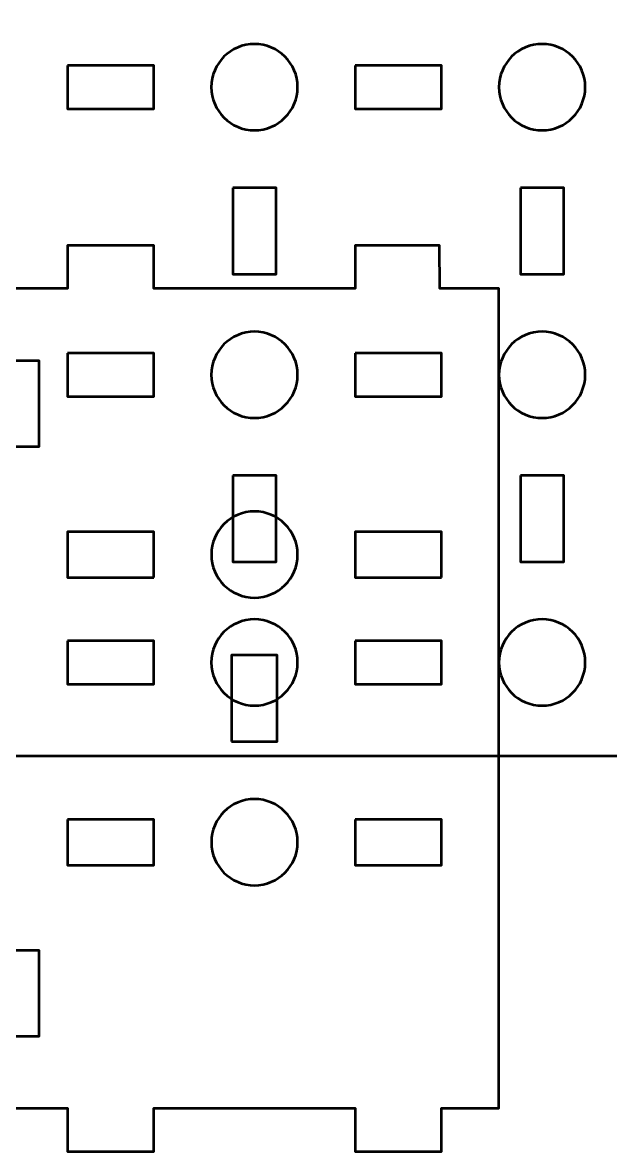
# Model space of a CAD drawing. Header units: centimetres. Extents: x -24.2 to 3.2, y -28.5 to 40.7.
# Drawn here: x -9.11 to -5.03, y 10.6 to 18.45 of the extents above; entities that cross this region are included whole.
import ezdxf

# ---------------------------------------------------------------- set-up
doc = ezdxf.new("R2010")
doc.units = ezdxf.units.CM
doc.header["$MEASUREMENT"] = 0
doc.layers.add('Layer 1', color=7, linetype='Continuous')

msp = doc.modelspace()

# ---------------------------------------------------------------- linework, layer by layer
at = {"layer": 'Layer 1', "lineweight": 53}
for points, knots in [([(-23.65008, 40.65002), (-23.65008, 40.65002), (2.6499, 40.65002), (2.6499, 40.65002), (2.6499, 40.65002), (2.9269, 40.65002), (3.14985, 40.42693), (3.14985, 40.14993), (3.14985, 40.14993), (3.14985, 40.14993), (3.14985, 13.84995), (3.14985, 13.84995), (3.14985, 13.84995), (3.14985, 13.57295), (2.9269, 13.35), (2.6499, 13.35), (2.6499, 13.35), (2.6499, 13.35), (-23.65008, 13.35), (-23.65008, 13.35), (-23.65008, 13.35), (-23.92708, 13.35), (-24.15017, 13.57295), (-24.15017, 13.84995), (-24.15017, 13.84995), (-24.15017, 13.84995), (-24.15017, 40.14993), (-24.15017, 40.14993), (-24.15017, 40.14993), (-24.15017, 40.42693), (-23.92708, 40.65002), (-23.65008, 40.65002)], [0, 0, 0, 0, 0.125, 0.125, 0.125, 0.125, 0.25, 0.25, 0.25, 0.25, 0.375, 0.375, 0.375, 0.375, 0.5, 0.5, 0.5, 0.5, 0.625, 0.625, 0.625, 0.625, 0.75, 0.75, 0.75, 0.75, 0.875, 0.875, 0.875, 0.875, 1, 1, 1, 1]), ([(-7.20015, 18.00003), (-7.20015, 17.83426), (-7.33439, 17.70003), (-7.50016, 17.70003), (-7.50016, 17.70003), (-7.66582, 17.70003), (-7.80016, 17.83426), (-7.80016, 18.00003), (-7.80016, 18.00003), (-7.80016, 18.1657), (-7.66582, 18.30003), (-7.50016, 18.30003), (-7.50016, 18.30003), (-7.33439, 18.30003), (-7.20015, 18.1657), (-7.20015, 18.00003)], [0, 0, 0, 0, 0.25, 0.25, 0.25, 0.25, 0.5, 0.5, 0.5, 0.5, 0.75, 0.75, 0.75, 0.75, 1, 1, 1, 1]), ([(-5.20008, 18.00003), (-5.20008, 17.83426), (-5.33445, 17.70003), (-5.50008, 17.70003), (-5.50008, 17.70003), (-5.66585, 17.70003), (-5.80008, 17.83426), (-5.80008, 18.00003), (-5.80008, 18.00003), (-5.80008, 18.1657), (-5.66585, 18.30003), (-5.50008, 18.30003), (-5.50008, 18.30003), (-5.33445, 18.30003), (-5.20008, 18.1657), (-5.20008, 18.00003)], [0, 0, 0, 0, 0.25, 0.25, 0.25, 0.25, 0.5, 0.5, 0.5, 0.5, 0.75, 0.75, 0.75, 0.75, 1, 1, 1, 1]), ([(-8.80007, 18.14996), (-8.80007, 18.14996), (-8.20007, 18.14996), (-8.20007, 18.14996), (-8.20007, 18.14996), (-8.20007, 18.14996), (-8.20007, 17.84996), (-8.20007, 17.84996), (-8.20007, 17.84996), (-8.20007, 17.84996), (-8.80007, 17.84996), (-8.80007, 17.84996), (-8.80007, 17.84996), (-8.80007, 17.84996), (-8.80007, 18.14996), (-8.80007, 18.14996)], [0, 0, 0, 0, 0.25, 0.25, 0.25, 0.25, 0.5, 0.5, 0.5, 0.5, 0.75, 0.75, 0.75, 0.75, 1, 1, 1, 1]), ([(-6.80014, 18.14996), (-6.80014, 18.14996), (-6.20013, 18.14996), (-6.20013, 18.14996), (-6.20013, 18.14996), (-6.20013, 18.14996), (-6.20013, 17.84996), (-6.20013, 17.84996), (-6.20013, 17.84996), (-6.20013, 17.84996), (-6.80014, 17.84996), (-6.80014, 17.84996), (-6.80014, 17.84996), (-6.80014, 17.84996), (-6.80014, 18.14996), (-6.80014, 18.14996)], [0, 0, 0, 0, 0.25, 0.25, 0.25, 0.25, 0.5, 0.5, 0.5, 0.5, 0.75, 0.75, 0.75, 0.75, 1, 1, 1, 1]), ([(-7.65009, 17.29998), (-7.65009, 17.29998), (-7.35008, 17.29998), (-7.35008, 17.29998), (-7.35008, 17.29998), (-7.35008, 17.29998), (-7.35008, 16.69997), (-7.35008, 16.69997), (-7.35008, 16.69997), (-7.35008, 16.69997), (-7.65009, 16.69997), (-7.65009, 16.69997), (-7.65009, 16.69997), (-7.65009, 16.69997), (-7.65009, 17.29998), (-7.65009, 17.29998)], [0, 0, 0, 0, 0.25, 0.25, 0.25, 0.25, 0.5, 0.5, 0.5, 0.5, 0.75, 0.75, 0.75, 0.75, 1, 1, 1, 1]), ([(-5.65015, 17.29998), (-5.65015, 17.29998), (-5.35015, 17.29998), (-5.35015, 17.29998), (-5.35015, 17.29998), (-5.35015, 17.29998), (-5.35015, 16.69997), (-5.35015, 16.69997), (-5.35015, 16.69997), (-5.35015, 16.69997), (-5.65015, 16.69997), (-5.65015, 16.69997), (-5.65015, 16.69997), (-5.65015, 16.69997), (-5.65015, 17.29998), (-5.65015, 17.29998)], [0, 0, 0, 0, 0.25, 0.25, 0.25, 0.25, 0.5, 0.5, 0.5, 0.5, 0.75, 0.75, 0.75, 0.75, 1, 1, 1, 1]), ([(-7.20015, 15.99996), (-7.20015, 15.83433), (-7.33439, 15.69996), (-7.50016, 15.69996), (-7.50016, 15.69996), (-7.66582, 15.69996), (-7.80016, 15.83433), (-7.80016, 15.99996), (-7.80016, 15.99996), (-7.80016, 16.16573), (-7.66582, 16.29996), (-7.50016, 16.29996), (-7.50016, 16.29996), (-7.33439, 16.29996), (-7.20015, 16.16573), (-7.20015, 15.99996)], [0, 0, 0, 0, 0.25, 0.25, 0.25, 0.25, 0.5, 0.5, 0.5, 0.5, 0.75, 0.75, 0.75, 0.75, 1, 1, 1, 1]), ([(-5.20008, 15.99996), (-5.20008, 15.83433), (-5.33445, 15.69996), (-5.50008, 15.69996), (-5.50008, 15.69996), (-5.66585, 15.69996), (-5.80008, 15.83433), (-5.80008, 15.99996), (-5.80008, 15.99996), (-5.80008, 16.16573), (-5.66585, 16.29996), (-5.50008, 16.29996), (-5.50008, 16.29996), (-5.33445, 16.29996), (-5.20008, 16.16573), (-5.20008, 15.99996)], [0, 0, 0, 0, 0.25, 0.25, 0.25, 0.25, 0.5, 0.5, 0.5, 0.5, 0.75, 0.75, 0.75, 0.75, 1, 1, 1, 1]), ([(-8.80007, 16.15003), (-8.80007, 16.15003), (-8.20007, 16.15003), (-8.20007, 16.15003), (-8.20007, 16.15003), (-8.20007, 16.15003), (-8.20007, 15.85003), (-8.20007, 15.85003), (-8.20007, 15.85003), (-8.20007, 15.85003), (-8.80007, 15.85003), (-8.80007, 15.85003), (-8.80007, 15.85003), (-8.80007, 15.85003), (-8.80007, 16.15003), (-8.80007, 16.15003)], [0, 0, 0, 0, 0.25, 0.25, 0.25, 0.25, 0.5, 0.5, 0.5, 0.5, 0.75, 0.75, 0.75, 0.75, 1, 1, 1, 1]), ([(-6.80014, 16.15003), (-6.80014, 16.15003), (-6.20013, 16.15003), (-6.20013, 16.15003), (-6.20013, 16.15003), (-6.20013, 16.15003), (-6.20013, 15.85003), (-6.20013, 15.85003), (-6.20013, 15.85003), (-6.20013, 15.85003), (-6.80014, 15.85003), (-6.80014, 15.85003), (-6.80014, 15.85003), (-6.80014, 15.85003), (-6.80014, 16.15003), (-6.80014, 16.15003)], [0, 0, 0, 0, 0.25, 0.25, 0.25, 0.25, 0.5, 0.5, 0.5, 0.5, 0.75, 0.75, 0.75, 0.75, 1, 1, 1, 1]), ([(-7.65009, 15.29991), (-7.65009, 15.29991), (-7.35008, 15.29991), (-7.35008, 15.29991), (-7.35008, 15.29991), (-7.35008, 15.29991), (-7.35008, 14.6999), (-7.35008, 14.6999), (-7.35008, 14.6999), (-7.35008, 14.6999), (-7.65009, 14.6999), (-7.65009, 14.6999), (-7.65009, 14.6999), (-7.65009, 14.6999), (-7.65009, 15.29991), (-7.65009, 15.29991)], [0, 0, 0, 0, 0.25, 0.25, 0.25, 0.25, 0.5, 0.5, 0.5, 0.5, 0.75, 0.75, 0.75, 0.75, 1, 1, 1, 1]), ([(-5.65015, 15.29991), (-5.65015, 15.29991), (-5.35015, 15.29991), (-5.35015, 15.29991), (-5.35015, 15.29991), (-5.35015, 15.29991), (-5.35015, 14.6999), (-5.35015, 14.6999), (-5.35015, 14.6999), (-5.35015, 14.6999), (-5.65015, 14.6999), (-5.65015, 14.6999), (-5.65015, 14.6999), (-5.65015, 14.6999), (-5.65015, 15.29991), (-5.65015, 15.29991)], [0, 0, 0, 0, 0.25, 0.25, 0.25, 0.25, 0.5, 0.5, 0.5, 0.5, 0.75, 0.75, 0.75, 0.75, 1, 1, 1, 1]), ([(-7.20015, 14.00003), (-7.20015, 13.83422), (-7.33439, 13.70002), (-7.50016, 13.70002), (-7.50016, 13.70002), (-7.66582, 13.70002), (-7.80016, 13.83422), (-7.80016, 14.00003), (-7.80016, 14.00003), (-7.80016, 14.16565), (-7.66582, 14.29999), (-7.50016, 14.29999), (-7.50016, 14.29999), (-7.33439, 14.29999), (-7.20015, 14.16565), (-7.20015, 14.00003)], [0, 0, 0, 0, 0.25, 0.25, 0.25, 0.25, 0.5, 0.5, 0.5, 0.5, 0.75, 0.75, 0.75, 0.75, 1, 1, 1, 1]), ([(-5.20008, 14.00003), (-5.20008, 13.83422), (-5.33445, 13.70002), (-5.50008, 13.70002), (-5.50008, 13.70002), (-5.66585, 13.70002), (-5.80008, 13.83422), (-5.80008, 14.00003), (-5.80008, 14.00003), (-5.80008, 14.16565), (-5.66585, 14.29999), (-5.50008, 14.29999), (-5.50008, 14.29999), (-5.33445, 14.29999), (-5.20008, 14.16565), (-5.20008, 14.00003)], [0, 0, 0, 0, 0.25, 0.25, 0.25, 0.25, 0.5, 0.5, 0.5, 0.5, 0.75, 0.75, 0.75, 0.75, 1, 1, 1, 1]), ([(-8.80007, 14.14996), (-8.80007, 14.14996), (-8.20007, 14.14996), (-8.20007, 14.14996), (-8.20007, 14.14996), (-8.20007, 14.14996), (-8.20007, 13.84995), (-8.20007, 13.84995), (-8.20007, 13.84995), (-8.20007, 13.84995), (-8.80007, 13.84995), (-8.80007, 13.84995), (-8.80007, 13.84995), (-8.80007, 13.84995), (-8.80007, 14.14996), (-8.80007, 14.14996)], [0, 0, 0, 0, 0.25, 0.25, 0.25, 0.25, 0.5, 0.5, 0.5, 0.5, 0.75, 0.75, 0.75, 0.75, 1, 1, 1, 1]), ([(-6.80014, 14.14996), (-6.80014, 14.14996), (-6.20013, 14.14996), (-6.20013, 14.14996), (-6.20013, 14.14996), (-6.20013, 14.14996), (-6.20013, 13.84995), (-6.20013, 13.84995), (-6.20013, 13.84995), (-6.20013, 13.84995), (-6.80014, 13.84995), (-6.80014, 13.84995), (-6.80014, 13.84995), (-6.80014, 13.84995), (-6.80014, 14.14996), (-6.80014, 14.14996)], [0, 0, 0, 0, 0.25, 0.25, 0.25, 0.25, 0.5, 0.5, 0.5, 0.5, 0.75, 0.75, 0.75, 0.75, 1, 1, 1, 1])]:
    msp.add_open_spline(points, degree=3, knots=knots, dxfattribs=at)
at = {"layer": 'Layer 1', "color": 250, "lineweight": 53}
for points, knots in [([(-6.20006, 10.89999), (-6.20006, 10.89999), (-6.20006, 10.9), (-6.20006, 10.9), (-6.20006, 10.9), (-6.20006, 10.9), (-6.20006, 10.6), (-6.20006, 10.6), (-6.20006, 10.6), (-6.20006, 10.6), (-6.80006, 10.6), (-6.80006, 10.6), (-6.80006, 10.6), (-6.80006, 10.6), (-6.80006, 10.9), (-6.80006, 10.9), (-6.80006, 10.9), (-6.80006, 10.9), (-8.20006, 10.9), (-8.20006, 10.9), (-8.20006, 10.9), (-8.20006, 10.9), (-8.20006, 10.6), (-8.20006, 10.6), (-8.20006, 10.6), (-8.20006, 10.6), (-8.80006, 10.6), (-8.80006, 10.6), (-8.80006, 10.6), (-8.80006, 10.6), (-8.80006, 10.9), (-8.80006, 10.9), (-8.80006, 10.9), (-8.80006, 10.9), (-9.20006, 10.89999), (-9.20006, 10.89999), (-9.20006, 10.89999), (-9.20006, 10.89999), (-9.20006, 11.4), (-9.20006, 11.4), (-9.20006, 11.4), (-9.20006, 11.4), (-9.00006, 11.40001), (-9.00006, 11.40001), (-9.00006, 11.40001), (-9.00006, 11.40001), (-9.00006, 12), (-9.00006, 12), (-9.00006, 12), (-9.00006, 12), (-10.00005, 12), (-10.00005, 12), (-10.00005, 12), (-10.00005, 12), (-10.00005, 11.40001), (-10.00005, 11.40001), (-10.00005, 11.40001), (-10.00005, 11.40001), (-9.80005, 11.4), (-9.80005, 11.4), (-9.80005, 11.4), (-9.80005, 11.4), (-9.80005, 10.9), (-9.80005, 10.9), (-9.80005, 10.9), (-9.80005, 10.9), (-10.20005, 10.9), (-10.20005, 10.9), (-10.20005, 10.9), (-10.20005, 10.9), (-10.20005, 10.6), (-10.20005, 10.6), (-10.20005, 10.6), (-10.20005, 10.6), (-10.80005, 10.6), (-10.80005, 10.6), (-10.80005, 10.6), (-10.80005, 10.6), (-10.80005, 10.9), (-10.80005, 10.9), (-10.80005, 10.9), (-10.80005, 10.9), (-12.20005, 10.9), (-12.20005, 10.9), (-12.20005, 10.9), (-12.20005, 10.9), (-12.20005, 10.6), (-12.20005, 10.6), (-12.20005, 10.6), (-12.20005, 10.6), (-12.78755, 10.6), (-12.78755, 10.6), (-12.78755, 10.6), (-12.78755, 10.6), (-12.78792, 10.9), (-12.78792, 10.9), (-12.78792, 10.9), (-12.78792, 10.9), (-13.2, 10.9), (-13.2, 10.9), (-13.2, 10.9), (-13.2, 10.9), (-13.2, 16.6), (-13.2, 16.6), (-13.2, 16.6), (-13.2, 16.6), (-12.80005, 16.60001), (-12.80005, 16.60001), (-12.80005, 16.60001), (-12.80005, 16.60001), (-12.80005, 16.6), (-12.80005, 16.6), (-12.80005, 16.6), (-12.80005, 16.6), (-12.80005, 16.9), (-12.80005, 16.9), (-12.80005, 16.9), (-12.80005, 16.9), (-12.20005, 16.9), (-12.20005, 16.9), (-12.20005, 16.9), (-12.20005, 16.9), (-12.20005, 16.6), (-12.20005, 16.6), (-12.20005, 16.6), (-12.20005, 16.6), (-10.80005, 16.6), (-10.80005, 16.6), (-10.80005, 16.6), (-10.80005, 16.6), (-10.80005, 16.9), (-10.80005, 16.9), (-10.80005, 16.9), (-10.80005, 16.9), (-10.20005, 16.9), (-10.20005, 16.9), (-10.20005, 16.9), (-10.20005, 16.9), (-10.20005, 16.6), (-10.20005, 16.6), (-10.20005, 16.6), (-10.20005, 16.6), (-9.80005, 16.60001), (-9.80005, 16.60001), (-9.80005, 16.60001), (-9.80005, 16.60001), (-9.80005, 16.1), (-9.80005, 16.1), (-9.80005, 16.1), (-9.80005, 16.1), (-10.00005, 16.09999), (-10.00005, 16.09999), (-10.00005, 16.09999), (-10.00005, 16.09999), (-10.00005, 15.5), (-10.00005, 15.5), (-10.00005, 15.5), (-9.61672, 15.5), (-9.38339, 15.5), (-9.00006, 15.5), (-9.00006, 15.5), (-9.00006, 15.5), (-9.00006, 16.09999), (-9.00006, 16.09999), (-9.00006, 16.09999), (-9.00006, 16.09999), (-9.20006, 16.1), (-9.20006, 16.1), (-9.20006, 16.1), (-9.20006, 16.1), (-9.20006, 16.6), (-9.20006, 16.6), (-9.20006, 16.6), (-9.20006, 16.6), (-8.80006, 16.6), (-8.80006, 16.6), (-8.80006, 16.6), (-8.80006, 16.6), (-8.80006, 16.9), (-8.80006, 16.9), (-8.80006, 16.9), (-8.80006, 16.9), (-8.20006, 16.9), (-8.20006, 16.9), (-8.20006, 16.9), (-8.20006, 16.9), (-8.20006, 16.6), (-8.20006, 16.6), (-8.20006, 16.6), (-8.20006, 16.6), (-6.80006, 16.6), (-6.80006, 16.6), (-6.80006, 16.6), (-6.80006, 16.6), (-6.80006, 16.9), (-6.80006, 16.9), (-6.80006, 16.9), (-6.80006, 16.9), (-6.21256, 16.9), (-6.21256, 16.9), (-6.21256, 16.9), (-6.21256, 16.9), (-6.21218, 16.6), (-6.21218, 16.6), (-6.21218, 16.6), (-6.21218, 16.6), (-5.79992, 16.6), (-5.79992, 16.6), (-5.79992, 16.6), (-5.79992, 16.6), (-5.79992, 10.9), (-5.79992, 10.9), (-5.79992, 10.9), (-5.79992, 10.9), (-6.20006, 10.89999), (-6.20006, 10.89999)], [0, 0, 0, 0, 0.0185185, 0.0185185, 0.0185185, 0.0185185, 0.037037, 0.037037, 0.037037, 0.037037, 0.0555556, 0.0555556, 0.0555556, 0.0555556, 0.0740741, 0.0740741, 0.0740741, 0.0740741, 0.0925926, 0.0925926, 0.0925926, 0.0925926, 0.1111111, 0.1111111, 0.1111111, 0.1111111, 0.1296296, 0.1296296, 0.1296296, 0.1296296, 0.1481481, 0.1481481, 0.1481481, 0.1481481, 0.1666667, 0.1666667, 0.1666667, 0.1666667, 0.1851852, 0.1851852, 0.1851852, 0.1851852, 0.2037037, 0.2037037, 0.2037037, 0.2037037, 0.2222222, 0.2222222, 0.2222222, 0.2222222, 0.2407407, 0.2407407, 0.2407407, 0.2407407, 0.2592593, 0.2592593, 0.2592593, 0.2592593, 0.2777778, 0.2777778, 0.2777778, 0.2777778, 0.2962963, 0.2962963, 0.2962963, 0.2962963, 0.3148148, 0.3148148, 0.3148148, 0.3148148, 0.3333333, 0.3333333, 0.3333333, 0.3333333, 0.3518519, 0.3518519, 0.3518519, 0.3518519, 0.3703704, 0.3703704, 0.3703704, 0.3703704, 0.3888889, 0.3888889, 0.3888889, 0.3888889, 0.4074074, 0.4074074, 0.4074074, 0.4074074, 0.4259259, 0.4259259, 0.4259259, 0.4259259, 0.4444444, 0.4444444, 0.4444444, 0.4444444, 0.462963, 0.462963, 0.462963, 0.462963, 0.4814815, 0.4814815, 0.4814815, 0.4814815, 0.5, 0.5, 0.5, 0.5, 0.5185185, 0.5185185, 0.5185185, 0.5185185, 0.537037, 0.537037, 0.537037, 0.537037, 0.5555556, 0.5555556, 0.5555556, 0.5555556, 0.5740741, 0.5740741, 0.5740741, 0.5740741, 0.5925926, 0.5925926, 0.5925926, 0.5925926, 0.6111111, 0.6111111, 0.6111111, 0.6111111, 0.6296296, 0.6296296, 0.6296296, 0.6296296, 0.6481481, 0.6481481, 0.6481481, 0.6481481, 0.6666667, 0.6666667, 0.6666667, 0.6666667, 0.6851852, 0.6851852, 0.6851852, 0.6851852, 0.7037037, 0.7037037, 0.7037037, 0.7037037, 0.7222222, 0.7222222, 0.7222222, 0.7222222, 0.7407407, 0.7407407, 0.7407407, 0.7407407, 0.7592593, 0.7592593, 0.7592593, 0.7592593, 0.7777778, 0.7777778, 0.7777778, 0.7777778, 0.7962963, 0.7962963, 0.7962963, 0.7962963, 0.8148148, 0.8148148, 0.8148148, 0.8148148, 0.8333333, 0.8333333, 0.8333333, 0.8333333, 0.8518519, 0.8518519, 0.8518519, 0.8518519, 0.8703704, 0.8703704, 0.8703704, 0.8703704, 0.8888889, 0.8888889, 0.8888889, 0.8888889, 0.9074074, 0.9074074, 0.9074074, 0.9074074, 0.9259259, 0.9259259, 0.9259259, 0.9259259, 0.9444444, 0.9444444, 0.9444444, 0.9444444, 0.962963, 0.962963, 0.962963, 0.962963, 0.9814815, 0.9814815, 0.9814815, 0.9814815, 1, 1, 1, 1]), ([(-7.50006, 14.45), (-7.66572, 14.45), (-7.80006, 14.58434), (-7.80006, 14.75), (-7.80006, 14.75), (-7.80006, 14.91566), (-7.66572, 15.05), (-7.50006, 15.05), (-7.50006, 15.05), (-7.3344, 15.05), (-7.20006, 14.91566), (-7.20006, 14.75), (-7.20006, 14.75), (-7.20006, 14.58434), (-7.3344, 14.45), (-7.50006, 14.45)], [0, 0, 0, 0, 0.25, 0.25, 0.25, 0.25, 0.5, 0.5, 0.5, 0.5, 0.75, 0.75, 0.75, 0.75, 1, 1, 1, 1]), ([(-8.20006, 14.59125), (-8.20006, 14.59125), (-8.80006, 14.59125), (-8.80006, 14.59125), (-8.80006, 14.59125), (-8.80006, 14.59125), (-8.80006, 14.90875), (-8.80006, 14.90875), (-8.80006, 14.90875), (-8.80006, 14.90875), (-8.20006, 14.90875), (-8.20006, 14.90875), (-8.20006, 14.90875), (-8.20006, 14.90875), (-8.20006, 14.59125), (-8.20006, 14.59125)], [0, 0, 0, 0, 0.25, 0.25, 0.25, 0.25, 0.5, 0.5, 0.5, 0.5, 0.75, 0.75, 0.75, 0.75, 1, 1, 1, 1]), ([(-6.20006, 14.59125), (-6.20006, 14.59125), (-6.80006, 14.59125), (-6.80006, 14.59125), (-6.80006, 14.59125), (-6.80006, 14.59125), (-6.80006, 14.90875), (-6.80006, 14.90875), (-6.80006, 14.90875), (-6.80006, 14.90875), (-6.20006, 14.90875), (-6.20006, 14.90875), (-6.20006, 14.90875), (-6.20006, 14.90875), (-6.20006, 14.59125), (-6.20006, 14.59125)], [0, 0, 0, 0, 0.25, 0.25, 0.25, 0.25, 0.5, 0.5, 0.5, 0.5, 0.75, 0.75, 0.75, 0.75, 1, 1, 1, 1]), ([(-7.6588, 13.45), (-7.6588, 13.45), (-7.6588, 14.05), (-7.6588, 14.05), (-7.6588, 14.05), (-7.6588, 14.05), (-7.3413, 14.05), (-7.3413, 14.05), (-7.3413, 14.05), (-7.3413, 14.05), (-7.3413, 13.45), (-7.3413, 13.45), (-7.3413, 13.45), (-7.3413, 13.45), (-7.6588, 13.45), (-7.6588, 13.45)], [0, 0, 0, 0, 0.25, 0.25, 0.25, 0.25, 0.5, 0.5, 0.5, 0.5, 0.75, 0.75, 0.75, 0.75, 1, 1, 1, 1]), ([(-7.50006, 13.05), (-7.3344, 13.05), (-7.20006, 12.91566), (-7.20006, 12.75), (-7.20006, 12.75), (-7.20006, 12.58434), (-7.3344, 12.45), (-7.50006, 12.45), (-7.50006, 12.45), (-7.66572, 12.45), (-7.80006, 12.58434), (-7.80006, 12.75), (-7.80006, 12.75), (-7.80006, 12.91566), (-7.66572, 13.05), (-7.50006, 13.05)], [0, 0, 0, 0, 0.25, 0.25, 0.25, 0.25, 0.5, 0.5, 0.5, 0.5, 0.75, 0.75, 0.75, 0.75, 1, 1, 1, 1]), ([(-8.80006, 12.90875), (-8.80006, 12.90875), (-8.20006, 12.90875), (-8.20006, 12.90875), (-8.20006, 12.90875), (-8.20006, 12.90875), (-8.20006, 12.59125), (-8.20006, 12.59125), (-8.20006, 12.59125), (-8.20006, 12.59125), (-8.80006, 12.59125), (-8.80006, 12.59125), (-8.80006, 12.59125), (-8.80006, 12.59125), (-8.80006, 12.90875), (-8.80006, 12.90875)], [0, 0, 0, 0, 0.25, 0.25, 0.25, 0.25, 0.5, 0.5, 0.5, 0.5, 0.75, 0.75, 0.75, 0.75, 1, 1, 1, 1]), ([(-6.80006, 12.90875), (-6.80006, 12.90875), (-6.20006, 12.90875), (-6.20006, 12.90875), (-6.20006, 12.90875), (-6.20006, 12.90875), (-6.20006, 12.59125), (-6.20006, 12.59125), (-6.20006, 12.59125), (-6.20006, 12.59125), (-6.80006, 12.59125), (-6.80006, 12.59125), (-6.80006, 12.59125), (-6.80006, 12.59125), (-6.80006, 12.90875), (-6.80006, 12.90875)], [0, 0, 0, 0, 0.25, 0.25, 0.25, 0.25, 0.5, 0.5, 0.5, 0.5, 0.75, 0.75, 0.75, 0.75, 1, 1, 1, 1])]:
    msp.add_open_spline(points, degree=3, knots=knots, dxfattribs=at)

doc.saveas('drawing.dxf')
